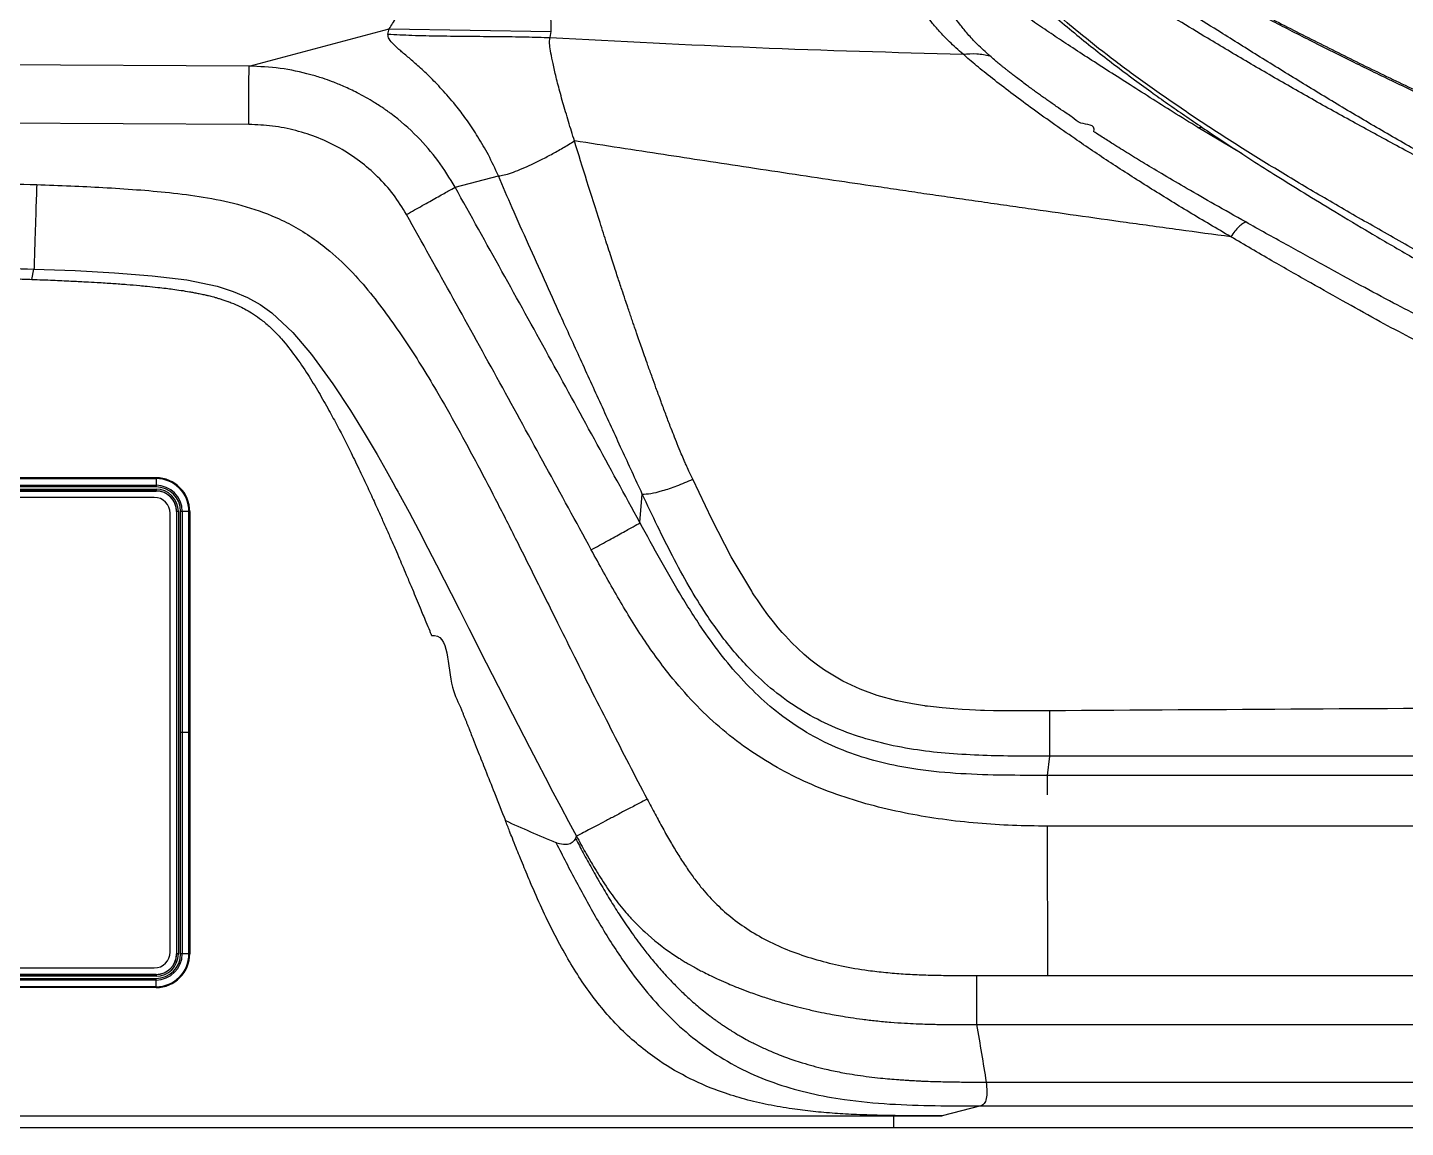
# Model space of a CAD drawing. Extents: x 832 to 912, y 781 to 934.
# Drawn here: x 885.06 to 896.81, y 797.09 to 806.48 of the extents above; entities that cross this region are included whole.
import ezdxf

# ---------------------------------------------------------------- set-up
doc = ezdxf.new("R2010")
doc.units = 0
doc.header["$MEASUREMENT"] = 0
doc.layers.add('1', color=4, linetype='Continuous')

# ---------------------------------------------------------------- blocks, each defined once
blk = doc.blocks.new('1818201-33')
at = {"layer": '1', "color": 3, "linetype": 'Continuous', "lineweight": 25}
for p, q in [((-3.522, 2.176), (-3.522, 2.097)), ((-3.522, 2.176), (3.522, 2.176)), ((-3.522, 2.17), (3.522, 2.17)), ((3.522, 2.168), (-3.522, 2.168)), ((3.522, 2.176), (3.522, 2.097)), ((-3.522, 2.111), (3.522, 2.111)), ((3.522, 2.097), (-3.522, 2.097)), ((-3.522, 2.078), (3.522, 2.078)), ((-3.522, 2.078), (-3.522, 2.062)), ((3.522, 2.063), (-3.522, 2.063)), ((-3.522, 2.062), (3.522, 2.062)), ((3.507, 2.008), (-3.507, 2.008)), ((3.522, 2.078), (3.522, 2.062)), ((-3.81, 1.887), (-3.732, 1.887)), ((-3.81, -1.887), (-3.81, 1.887)), ((-3.805, -1.887), (-3.805, 1.887)), ((-3.802, 1.887), (-3.802, -1.887)), ((-3.746, -1.887), (-3.746, 1.887)), ((-3.732, 1.887), (-3.732, -1.887)), ((-3.697, 1.887), (-3.713, 1.887)), ((-3.713, -1.888), (-3.713, 1.887)), ((-3.698, 1.887), (-3.698, -1.888)), ((-3.697, -1.888), (-3.697, 1.887)), ((3.713, 1.887), (3.697, 1.887)), ((3.697, 1.887), (3.697, -1.888)), ((3.698, -1.888), (3.698, 1.887)), ((3.713, 1.887), (3.713, -1.888)), ((3.732, -1.887), (3.732, 1.887)), ((3.81, 1.887), (3.732, 1.887)), ((3.746, 1.887), (3.746, -1.887)), ((3.802, -1.887), (3.802, 1.887)), ((3.805, 1.887), (3.805, -1.887)), ((3.81, 1.887), (3.81, -1.887)), ((-3.643, 1.872), (-3.643, -1.872)), ((3.643, -1.872), (3.643, 1.872)), ((3.81, 0), (3.732, 0)), ((-3.81, -1.887), (-3.732, -1.887)), ((-3.697, -1.888), (-3.713, -1.888)), ((3.713, -1.888), (3.697, -1.888)), ((3.81, -1.887), (3.732, -1.887)), ((-3.522, -2.063), (-3.522, -2.078)), ((-3.522, -2.063), (3.522, -2.063)), ((3.522, -2.063), (-3.522, -2.063)), ((3.522, -2.078), (-3.522, -2.078)), ((-3.522, -2.176), (-3.522, -2.097)), ((-3.522, -2.097), (3.522, -2.097)), ((3.522, -2.111), (-3.522, -2.111)), ((-3.507, -2.008), (3.507, -2.008)), ((3.522, -2.063), (3.522, -2.078)), ((3.522, -2.176), (3.522, -2.097)), ((-3.522, -2.168), (3.522, -2.168)), ((3.522, -2.17), (-3.522, -2.17)), ((3.522, -2.176), (-3.522, -2.176))]:
    blk.add_line(p, q, dxfattribs=at)
for centre, radius, start, end in [((-3.522, 1.887), 0.288, 90, 180), ((-3.522, 1.887), 0.283, 90, 180), ((-3.522, 1.887), 0.281, 90, 180), ((3.522, 1.887), 0.288, 0, 90), ((3.522, 1.887), 0.283, 0, 90), ((3.522, 1.887), 0.281, 0, 90), ((-3.522, 1.887), 0.224, 90, 180), ((-3.522, 1.887), 0.21, 90, 180), ((-3.522, 1.887), 0.191, 90, 180), ((-3.522, 1.887), 0.176, 90, 180), ((-3.522, 1.887), 0.175, 90, 180), ((-3.507, 1.872), 0.136, 90, 180), ((3.507, 1.872), 0.136, 0, 90), ((3.522, 1.887), 0.224, 0, 90), ((3.522, 1.887), 0.21, 0, 90), ((3.522, 1.887), 0.191, 0, 90), ((3.522, 1.887), 0.176, 0, 90), ((3.522, 1.887), 0.175, 0, 90), ((-3.507, -1.872), 0.136, 180, 270), ((3.507, -1.872), 0.136, 270, 0), ((-3.522, -1.887), 0.288, 180, 270), ((-3.522, -1.887), 0.283, 180, 270), ((-3.522, -1.887), 0.281, 180, 270), ((-3.522, -1.887), 0.224, 180, 270), ((-3.522, -1.887), 0.21, 180, 270), ((-3.522, -1.888), 0.191, 180, 270), ((-3.522, -1.888), 0.176, 180, 270), ((-3.522, -1.888), 0.175, 180, 270), ((3.522, -1.887), 0.21, 270, 0), ((3.522, -1.887), 0.224, 270, 0), ((3.522, -1.887), 0.281, 270, 0), ((3.522, -1.887), 0.283, 270, 0), ((3.522, -1.887), 0.288, 270, 0), ((3.522, -1.888), 0.191, 270, 0), ((3.522, -1.888), 0.176, 270, 0), ((3.522, -1.888), 0.175, 270, 0)]:
    blk.add_arc(centre, radius, start, end, dxfattribs=at)
blk = doc.blocks.new('2026 SOVEREIGN HL')
at = {"layer": '1', "color": 3, "linetype": 'Continuous', "lineweight": 25}
for p, q in [((55.217, 9.057), (56.412, 9.374)), ((56.401, 9.33), (56.412, 9.374)), ((56.412, 9.374), (57.794, 9.352)), ((57.784, 9.301), (57.794, 9.352)), ((55.217, 9.057), (46.357, 9.098)), ((55.214, 8.559), (46.355, 8.6)), ((63.311, 8.533), (63.344, 8.536)), ((63.688, 8.309), (63.311, 8.533)), ((56.974, 8.024), (57.343, 8.12)), ((53.364, 7.237), (53.382, 7.325)), ((58.55, 5.162), (58.571, 5.405)), ((62.045, 3.168), (62.025, 3.004)), ((75.013, 3.004), (62.025, 3.004)), ((62.025, 2.571), (62.027, 1.296)), ((75.013, 2.571), (62.025, 2.571)), ((61.423, 1.296), (62.027, 1.296)), ((62.027, 1.296), (75.248, 1.296)), ((61.423, 0.878), (75.757, 0.878)), ((61.504, 0.387), (76.389, 0.387)), ((61.46, 0.184), (61.128, 0.099)), ((61.46, 0.184), (76.667, 0.184)), ((40.404, 0.099), (60.715, 0.099)), ((60.715, 0.099), (61.128, 0.099)), ((60.715, 0.099), (60.715, 0))]:
    blk.add_line(p, q, dxfattribs=at)
at = {"layer": '1', "color": 4, "linetype": 'Continuous', "lineweight": 25}
for p, q in [((40.404, 0), (60.715, 0)), ((60.715, 0), (77.084, 0))]:
    blk.add_line(p, q, dxfattribs=at)
at = {"layer": '1', "color": 3, "linetype": 'Continuous', "lineweight": 25, "flags": 128}
for points in [[(53.382, 7.325), (53.733, 7.312), (54.07, 7.294), (54.391, 7.268), (54.686, 7.232), (54.944, 7.179), (55.082, 7.135), (55.204, 7.083), (55.311, 7.022), (55.41, 6.951), (55.589, 6.783), (55.749, 6.596), (55.931, 6.347), (56.083, 6.117), (56.208, 5.914), (56.309, 5.742), (56.387, 5.605), (56.444, 5.503), (56.472, 5.451), (56.489, 5.42), (56.492, 5.415), (56.492, 5.415), (56.492, 5.415), (56.492, 5.415), (56.492, 5.415), (56.492, 5.415), (56.581, 5.251), (56.664, 5.094), (56.742, 4.944), (56.815, 4.802), (56.881, 4.673), (56.941, 4.556), (57.011, 4.418), (57.092, 4.258), (57.24, 3.965), (57.341, 3.767), (57.463, 3.528), (57.608, 3.246), (57.676, 3.114), (57.742, 2.988), (57.808, 2.862), (57.875, 2.736), (57.942, 2.611), (58.01, 2.485)], [(62.044, 3.555), (61.962, 3.554), (61.882, 3.554), (61.802, 3.554), (61.723, 3.554), (61.645, 3.555), (61.567, 3.556), (61.49, 3.558), (61.457, 3.559), (61.413, 3.561), (61.361, 3.563), (61.299, 3.566), (61.228, 3.571), (61.129, 3.58), (61.055, 3.588), (61.005, 3.594), (60.987, 3.596), (60.982, 3.597), (60.98, 3.597), (60.979, 3.598), (60.978, 3.598), (60.978, 3.598), (60.978, 3.598), (60.978, 3.598), (60.978, 3.598), (60.978, 3.598), (60.978, 3.598), (60.876, 3.614), (60.803, 3.628), (60.759, 3.638), (60.747, 3.64), (60.743, 3.641), (60.742, 3.641), (60.742, 3.641), (60.742, 3.641), (60.741, 3.641), (60.741, 3.641), (60.741, 3.641), (60.741, 3.641), (60.741, 3.641), (60.741, 3.641), (60.741, 3.641), (60.741, 3.641), (60.574, 3.687), (60.43, 3.74), (60.281, 3.809), (60.126, 3.902), (60.066, 3.944), (60.008, 3.988), (59.952, 4.036), (59.897, 4.086), (59.844, 4.138), (59.792, 4.194), (59.764, 4.224), (59.73, 4.264), (59.69, 4.314), (59.643, 4.374), (59.592, 4.444), (59.553, 4.502), (59.537, 4.525), (59.523, 4.546), (59.512, 4.562), (59.504, 4.576), (59.33, 4.87), (59.165, 5.19), (59.001, 5.531)]]:
    blk.add_lwpolyline(points, dxfattribs=at)
at = {"layer": '1', "color": 3, "linetype": 'Continuous', "lineweight": 25}
for points, knots in [([(62.163, 10.397), (62.206, 10.374), (62.293, 10.328), (62.44, 10.251), (62.602, 10.167), (62.782, 10.074), (62.978, 9.969), (63.194, 9.855), (63.419, 9.733), (63.703, 9.583), (64.047, 9.404), (64.453, 9.198), (64.867, 8.994), (65.287, 8.794), (65.572, 8.665), (65.714, 8.601)], [0, 0, 0, 0, 0.0625608, 0.1250948, 0.1873824, 0.2497888, 0.3127535, 0.3763098, 0.4391245, 0.5016071, 0.6016993, 0.7016111, 0.8011801, 0.9006686, 1, 1, 1, 1]), ([(65.707, 8.587), (65.589, 8.64), (65.347, 8.75), (64.993, 8.917), (64.635, 9.091), (64.288, 9.265), (63.951, 9.437), (63.69, 9.574), (63.496, 9.676), (63.363, 9.747), (63.234, 9.816), (63.11, 9.883), (62.991, 9.946), (62.879, 10.007), (62.773, 10.065), (62.673, 10.12), (62.584, 10.168), (62.507, 10.209), (62.435, 10.249), (62.367, 10.286), (62.295, 10.325), (62.225, 10.359), (62.182, 10.385), (62.163, 10.396)], [0, 0, 0, 0, 0.082249, 0.168725, 0.250938, 0.337838, 0.421226, 0.501438, 0.538138, 0.573956, 0.608922, 0.645818, 0.681064, 0.714276, 0.751294, 0.786327, 0.81865, 0.848238, 0.87506, 0.90615, 0.934321, 0.970126, 1, 1, 1, 1]), ([(65.597, 8.067), (65.47, 8.132), (65.216, 8.265), (64.839, 8.468), (64.465, 8.673), (64.098, 8.88), (63.739, 9.089), (63.419, 9.279), (63.14, 9.448), (62.903, 9.593), (62.684, 9.729), (62.485, 9.852), (62.308, 9.963), (62.152, 10.062), (62.013, 10.152), (61.933, 10.205), (61.893, 10.232)], [0, 0, 0, 0, 0.082589, 0.165416, 0.24837, 0.331192, 0.414034, 0.497446, 0.560621, 0.623393, 0.686188, 0.749611, 0.812567, 0.875073, 0.937549, 1, 1, 1, 1]), ([(65.613, 8.097), (65.49, 8.164), (65.244, 8.298), (64.879, 8.507), (64.519, 8.719), (64.165, 8.934), (63.817, 9.149), (63.506, 9.344), (63.232, 9.517), (62.997, 9.664), (62.777, 9.801), (62.576, 9.923), (62.395, 10.03), (62.235, 10.124), (62.091, 10.205), (62.008, 10.254), (61.966, 10.278)], [0, 0, 0, 0, 0.082411, 0.164951, 0.247638, 0.330248, 0.412935, 0.496232, 0.559503, 0.622548, 0.685579, 0.749219, 0.81255, 0.875197, 0.937632, 1, 1, 1, 1]), ([(61.307, 9.159), (61.266, 9.195), (61.186, 9.268), (61.103, 9.354), (61.038, 9.431), (60.985, 9.501), (60.94, 9.568), (60.9, 9.632), (60.843, 9.731), (60.772, 9.863), (60.715, 9.975), (60.686, 10.031)], [0, 0, 0, 0, 0.083078, 0.165003, 0.245567, 0.325705, 0.405381, 0.484745, 0.563942, 0.78244, 1, 1, 1, 1]), ([(61.536, 9.144), (61.499, 9.178), (61.424, 9.246), (61.346, 9.331), (61.283, 9.409), (61.232, 9.48), (61.188, 9.549), (61.149, 9.615), (61.119, 9.67), (61.095, 9.714), (61.078, 9.748), (61.061, 9.781), (61.045, 9.813), (61.03, 9.843), (61.016, 9.872), (61.002, 9.901), (60.987, 9.932), (60.972, 9.963), (60.959, 9.991), (60.947, 10.017), (60.939, 10.032), (60.936, 10.04)], [0, 0, 0, 0, 0.077792, 0.156651, 0.2359, 0.315734, 0.395691, 0.475678, 0.55603, 0.597399, 0.638861, 0.680416, 0.722046, 0.758409, 0.793098, 0.827714, 0.868759, 0.907888, 0.942513, 0.973207, 1, 1, 1, 1]), ([(63.311, 8.533), (63.24, 8.577), (63.101, 8.663), (62.9, 8.79), (62.711, 8.911), (62.53, 9.026), (62.361, 9.135), (62.202, 9.238), (62.053, 9.337), (61.937, 9.417), (61.846, 9.481), (61.777, 9.531), (61.712, 9.581), (61.635, 9.641), (61.579, 9.687), (61.54, 9.72), (61.528, 9.73), (61.517, 9.74), (61.505, 9.75), (61.493, 9.76), (61.482, 9.771), (61.47, 9.781), (61.457, 9.793), (61.438, 9.811), (61.411, 9.836), (61.383, 9.863), (61.351, 9.895), (61.317, 9.929), (61.271, 9.98), (61.22, 10.037), (61.185, 10.081), (61.169, 10.101)], [0, 0, 0, 0, 0.059988, 0.11745, 0.177038, 0.234308, 0.294045, 0.355756, 0.416688, 0.480367, 0.514932, 0.550447, 0.586921, 0.621937, 0.683827, 0.691326, 0.698937, 0.70666, 0.714496, 0.722445, 0.730507, 0.738681, 0.74649, 0.760173, 0.779742, 0.805113, 0.824849, 0.857718, 0.888937, 0.948132, 1, 1, 1, 1]), ([(65.482, 7.312), (65.347, 7.387), (65.076, 7.538), (64.68, 7.763), (64.292, 7.988), (63.917, 8.213), (63.554, 8.44), (63.206, 8.669), (62.876, 8.898), (62.568, 9.125), (62.311, 9.329), (62.098, 9.509), (61.925, 9.666), (61.769, 9.819), (61.683, 9.911), (61.641, 9.957)], [0, 0, 0, 0, 0.0833889, 0.1665456, 0.2492666, 0.3318627, 0.4146546, 0.498053, 0.5819116, 0.6657286, 0.7489375, 0.811246, 0.8737596, 0.9368686, 1, 1, 1, 1]), ([(61.661, 9.887), (61.704, 9.843), (61.79, 9.754), (61.944, 9.609), (62.107, 9.465), (62.271, 9.327), (62.433, 9.197), (62.597, 9.069), (62.761, 8.947), (62.92, 8.83), (63.07, 8.724), (63.216, 8.623), (63.38, 8.511), (63.565, 8.388), (63.771, 8.254), (63.988, 8.116), (64.224, 7.97), (64.488, 7.809), (64.788, 7.63), (65.114, 7.439), (65.344, 7.308), (65.459, 7.241)], [0, 0, 0, 0, 0.062571, 0.126488, 0.185383, 0.239622, 0.289432, 0.334927, 0.383866, 0.426381, 0.463258, 0.499935, 0.537242, 0.584649, 0.632982, 0.682306, 0.733894, 0.791747, 0.856308, 0.927788, 1, 1, 1, 1]), ([(56.412, 9.374), (56.421, 9.39), (56.441, 9.421), (56.472, 9.469), (56.49, 9.516), (56.496, 9.563), (56.489, 9.611), (56.475, 9.643), (56.468, 9.659)], [0, 0, 0, 0, 0.166321, 0.333732, 0.499201, 0.666506, 0.831732, 1, 1, 1, 1]), ([(57.794, 9.352), (57.795, 9.389), (57.797, 9.463), (57.756, 9.565), (57.716, 9.631), (57.696, 9.664)], [0, 0, 0, 0, 0.332643, 0.666226, 1, 1, 1, 1]), ([(57.343, 8.12), (57.316, 8.181), (57.262, 8.298), (57.171, 8.453), (57.081, 8.59), (56.982, 8.721), (56.875, 8.846), (56.766, 8.96), (56.666, 9.053), (56.579, 9.129), (56.507, 9.189), (56.445, 9.244), (56.406, 9.291), (56.402, 9.317), (56.401, 9.33)], [0, 0, 0, 0, 0.073063, 0.141463, 0.206536, 0.269529, 0.351937, 0.433872, 0.515867, 0.59777, 0.679221, 0.759981, 0.879961, 1, 1, 1, 1]), ([(56.401, 9.33), (56.469, 9.327), (56.616, 9.319), (56.846, 9.315), (57.092, 9.312), (57.338, 9.31), (57.569, 9.308), (57.716, 9.303), (57.784, 9.301)], [0, 0, 0, 0, 0.148105, 0.318442, 0.499937, 0.681455, 0.851852, 1, 1, 1, 1]), ([(57.992, 8.419), (57.975, 8.474), (57.94, 8.588), (57.892, 8.751), (57.851, 8.9), (57.82, 9.029), (57.798, 9.131), (57.784, 9.21), (57.778, 9.267), (57.782, 9.29), (57.784, 9.301)], [0, 0, 0, 0, 0.108406, 0.221556, 0.340851, 0.461431, 0.58582, 0.711778, 0.847375, 1, 1, 1, 1]), ([(57.784, 9.301), (58.37, 9.27), (59.544, 9.209), (60.718, 9.175), (61.307, 9.159)], [0, 0, 0, 0, 0.499218, 1, 1, 1, 1]), ([(55.214, 8.559), (55.215, 8.59), (55.215, 8.652), (55.215, 8.741), (55.216, 8.824), (55.216, 8.898), (55.216, 8.961), (55.216, 9.01), (55.217, 9.044), (55.217, 9.053), (55.217, 9.057)], [0, 0, 0, 0, 0.125006, 0.250007, 0.375003, 0.5, 0.624998, 0.749993, 0.874993, 1, 1, 1, 1]), ([(56.974, 8.024), (56.928, 8.101), (56.834, 8.255), (56.649, 8.466), (56.499, 8.598), (56.406, 8.666), (56.386, 8.68), (56.362, 8.697), (56.327, 8.721), (56.253, 8.768), (56.152, 8.825), (56.031, 8.882), (55.933, 8.922), (55.839, 8.956), (55.692, 9), (55.483, 9.044), (55.305, 9.053), (55.217, 9.057)], [0, 0, 0, 0, 0.125963, 0.251889, 0.393174, 0.405332, 0.413573, 0.427544, 0.447237, 0.472643, 0.551531, 0.609897, 0.659518, 0.700432, 0.750538, 0.87543, 1, 1, 1, 1]), ([(61.307, 9.159), (61.346, 9.162), (61.425, 9.169), (61.499, 9.152), (61.536, 9.144)], [0, 0, 0, 0, 0.4999973, 1, 1, 1, 1]), ([(63.591, 7.601), (63.472, 7.67), (63.235, 7.81), (62.893, 8.021), (62.565, 8.231), (62.291, 8.416), (62.065, 8.574), (61.882, 8.705), (61.711, 8.832), (61.556, 8.952), (61.417, 9.064), (61.344, 9.127), (61.307, 9.159)], [0, 0, 0, 0, 0.125674, 0.250898, 0.375104, 0.499174, 0.581812, 0.665187, 0.747904, 0.83192, 0.915668, 1, 1, 1, 1]), ([(63.718, 7.727), (63.629, 7.777), (63.461, 7.872), (63.228, 8.005), (63.03, 8.122), (62.863, 8.221), (62.718, 8.31), (62.598, 8.385), (62.507, 8.444), (62.455, 8.477), (62.432, 8.492), (62.426, 8.496), (62.424, 8.497), (62.424, 8.497), (62.424, 8.497), (62.424, 8.497), (62.424, 8.497), (62.424, 8.497), (62.439, 8.566), (62.307, 8.549), (62.25, 8.616), (62.183, 8.657), (62.133, 8.693), (62.084, 8.726), (62.048, 8.752), (62.012, 8.777), (61.977, 8.802), (61.942, 8.827), (61.911, 8.849), (61.88, 8.872), (61.845, 8.898), (61.805, 8.928), (61.766, 8.957), (61.731, 8.984), (61.701, 9.008), (61.68, 9.024), (61.666, 9.036), (61.652, 9.046), (61.632, 9.063), (61.605, 9.085), (61.571, 9.114), (61.549, 9.133), (61.536, 9.144)], [0, 0, 0, 0, 0.098923, 0.187338, 0.263852, 0.32936, 0.385042, 0.440237, 0.479079, 0.502132, 0.507886, 0.509326, 0.509685, 0.509776, 0.509798, 0.509804, 0.509805, 0.509806, 0.509806, 0.55962, 0.593295, 0.614043, 0.648947, 0.667089, 0.685123, 0.703101, 0.72106, 0.739043, 0.757067, 0.770831, 0.790162, 0.815051, 0.839066, 0.859377, 0.879529, 0.896391, 0.900522, 0.909374, 0.923266, 0.943228, 0.968776, 1, 1, 1, 1]), ([(56.559, 7.791), (56.524, 7.849), (56.453, 7.964), (56.316, 8.116), (56.163, 8.249), (55.992, 8.361), (55.809, 8.448), (55.616, 8.511), (55.417, 8.55), (55.282, 8.556), (55.214, 8.559)], [0, 0, 0, 0, 0.1253357, 0.2504775, 0.3755735, 0.5006302, 0.6255398, 0.7503719, 0.8752049, 1, 1, 1, 1]), ([(57.343, 8.12), (57.358, 8.122), (57.39, 8.126), (57.453, 8.146), (57.526, 8.173), (57.609, 8.21), (57.699, 8.253), (57.794, 8.303), (57.891, 8.357), (57.959, 8.398), (57.992, 8.419)], [0, 0, 0, 0, 0.120115, 0.244162, 0.371177, 0.499795, 0.628462, 0.755603, 0.879801, 1, 1, 1, 1]), ([(59.001, 5.531), (58.99, 5.554), (58.971, 5.595), (58.947, 5.649), (58.925, 5.699), (58.9, 5.758), (58.87, 5.831), (58.839, 5.908), (58.806, 5.993), (58.77, 6.088), (58.736, 6.179), (58.709, 6.254), (58.683, 6.324), (58.654, 6.406), (58.621, 6.497), (58.592, 6.58), (58.567, 6.651), (58.548, 6.704), (58.533, 6.748), (58.521, 6.783), (58.508, 6.821), (58.494, 6.862), (58.479, 6.906), (58.463, 6.952), (58.445, 7.005), (58.423, 7.071), (58.394, 7.158), (58.365, 7.244), (58.339, 7.325), (58.316, 7.393), (58.292, 7.468), (58.266, 7.548), (58.239, 7.633), (58.182, 7.811), (58.098, 8.076), (58.027, 8.305), (57.992, 8.419)], [0, 0, 0, 0, 0.024142, 0.042562, 0.055244, 0.07493, 0.103311, 0.129256, 0.154166, 0.189367, 0.224987, 0.246913, 0.265445, 0.295502, 0.329944, 0.357994, 0.380276, 0.40166, 0.412764, 0.424798, 0.437767, 0.451667, 0.4665, 0.482268, 0.498968, 0.520751, 0.550492, 0.588188, 0.610021, 0.633848, 0.659677, 0.687511, 0.717354, 0.749212, 0.87462, 1, 1, 1, 1]), ([(63.591, 7.601), (63.444, 7.62), (63.147, 7.66), (62.708, 7.721), (62.278, 7.781), (61.93, 7.831), (61.651, 7.871), (61.438, 7.901), (61.228, 7.932), (61.023, 7.961), (60.818, 7.992), (60.559, 8.03), (60.244, 8.076), (59.868, 8.132), (59.486, 8.19), (59.112, 8.247), (58.746, 8.303), (58.374, 8.36), (58.121, 8.399), (57.992, 8.419)], [0, 0, 0, 0, 0.078472, 0.159158, 0.235458, 0.308498, 0.346039, 0.384875, 0.422662, 0.458243, 0.49491, 0.532651, 0.596769, 0.663985, 0.734277, 0.801099, 0.864417, 0.930725, 1, 1, 1, 1]), ([(58.571, 5.405), (58.513, 5.531), (58.395, 5.786), (58.22, 6.169), (58.045, 6.552), (57.884, 6.906), (57.736, 7.233), (57.598, 7.54), (57.466, 7.836), (57.382, 8.03), (57.343, 8.12)], [0, 0, 0, 0, 0.138409, 0.28079, 0.42192, 0.559518, 0.672103, 0.783376, 0.89919, 1, 1, 1, 1]), ([(50.641, 8.078), (50.787, 8.078), (51.088, 8.078), (51.548, 8.076), (52.021, 8.072), (52.494, 8.067), (52.956, 8.059), (53.258, 8.05), (53.405, 8.046)], [0, 0, 0, 0, 0.158666, 0.326602, 0.4991, 0.671764, 0.840249, 1, 1, 1, 1]), ([(53.405, 8.046), (53.404, 8.005), (53.401, 7.924), (53.397, 7.806), (53.394, 7.694), (53.39, 7.592), (53.387, 7.501), (53.385, 7.424), (53.383, 7.363), (53.382, 7.337), (53.382, 7.325)], [0, 0, 0, 0, 0.125002, 0.250003, 0.375002, 0.500001, 0.624998, 0.749998, 0.874997, 1, 1, 1, 1]), ([(53.405, 8.046), (53.502, 8.042), (53.69, 8.036), (53.974, 8.022), (54.255, 8.004), (54.541, 7.979), (54.829, 7.942), (55.123, 7.883), (55.374, 7.801), (55.578, 7.705), (55.735, 7.61), (55.905, 7.483), (56.08, 7.321), (56.252, 7.124), (56.407, 6.92), (56.549, 6.715), (56.685, 6.503), (56.834, 6.256), (56.996, 5.97), (57.169, 5.649), (57.34, 5.321), (57.503, 4.999), (57.676, 4.652), (57.837, 4.328), (57.999, 4.004), (58.145, 3.711), (58.3, 3.406), (58.455, 3.102), (58.56, 2.902), (58.612, 2.802)], [0, 0, 0, 0, 0.036082, 0.070337, 0.106156, 0.141029, 0.17725, 0.214494, 0.252686, 0.275604, 0.298421, 0.321123, 0.354622, 0.387184, 0.418679, 0.45, 0.480463, 0.512408, 0.55744, 0.603104, 0.648579, 0.695429, 0.737616, 0.793515, 0.830365, 0.872716, 0.915702, 0.957964, 1, 1, 1, 1]), ([(56.559, 7.791), (56.605, 7.817), (56.697, 7.868), (56.82, 7.937), (56.92, 7.993), (56.956, 8.014), (56.974, 8.024)], [0, 0, 0, 0, 0.250002, 0.5, 0.749998, 1, 1, 1, 1]), ([(58.551, 5.161), (58.292, 5.636), (57.77, 6.593), (57.241, 7.545), (56.974, 8.024)], [0, 0, 0, 0, 0.496959, 1, 1, 1, 1]), ([(58.136, 4.93), (57.876, 5.405), (57.355, 6.361), (56.826, 7.313), (56.559, 7.791)], [0, 0, 0, 0, 0.497375, 1, 1, 1, 1]), ([(63.718, 7.727), (63.709, 7.723), (63.692, 7.715), (63.66, 7.687), (63.626, 7.649), (63.602, 7.617), (63.591, 7.601)], [0, 0, 0, 0, 0.2499978, 0.4999995, 0.7499997, 1, 1, 1, 1]), ([(65.452, 6.796), (65.377, 6.833), (65.218, 6.91), (64.967, 7.041), (64.689, 7.19), (64.384, 7.357), (64.056, 7.538), (63.833, 7.662), (63.718, 7.727)], [0, 0, 0, 0, 0.1254604, 0.2654274, 0.4265945, 0.6034975, 0.7950152, 1, 1, 1, 1]), ([(65.348, 6.626), (65.271, 6.665), (65.109, 6.745), (64.853, 6.882), (64.572, 7.038), (64.264, 7.212), (63.932, 7.401), (63.707, 7.533), (63.591, 7.601)], [0, 0, 0, 0, 0.126817, 0.26726, 0.428225, 0.60449, 0.795303, 1, 1, 1, 1]), ([(50.641, 7.354), (50.786, 7.354), (51.086, 7.354), (51.544, 7.352), (52.014, 7.349), (52.483, 7.344), (52.939, 7.337), (53.237, 7.329), (53.382, 7.325)], [0, 0, 0, 0, 0.159276, 0.327907, 0.500909, 0.673658, 0.841605, 1, 1, 1, 1]), ([(50.641, 7.273), (50.641, 7.273), (50.641, 7.273), (50.641, 7.273), (50.641, 7.273), (50.641, 7.273), (50.641, 7.273), (50.642, 7.273), (51.088, 7.273), (51.762, 7.27), (52.603, 7.258), (53.042, 7.248), (53.276, 7.24), (53.342, 7.238), (53.364, 7.237)], [0, 0, 0, 0, 0, 0.000001, 0.000003, 0.000013, 0.000053, 0.000213, 0.000851, 0.49144, 0.742492, 0.927149, 0.975926, 1, 1, 1, 1]), ([(53.364, 7.237), (53.424, 7.235), (53.535, 7.231), (53.688, 7.224), (53.813, 7.217), (53.911, 7.212), (53.988, 7.207), (54.072, 7.202), (54.171, 7.194), (54.268, 7.186), (54.356, 7.178), (54.431, 7.17), (54.504, 7.162), (54.57, 7.153), (54.637, 7.144), (54.696, 7.134), (54.744, 7.125), (54.782, 7.118), (54.816, 7.111), (54.845, 7.104), (54.868, 7.099), (54.892, 7.093), (54.916, 7.087), (54.942, 7.079), (54.971, 7.071), (55.002, 7.061), (55.024, 7.053), (55.038, 7.048), (55.048, 7.044), (55.083, 7.031), (55.133, 7.009), (55.196, 6.977), (55.258, 6.94), (55.327, 6.89), (55.393, 6.834), (55.448, 6.778), (55.522, 6.698), (55.612, 6.583), (55.717, 6.429), (55.811, 6.274), (55.895, 6.126), (55.988, 5.954), (56.075, 5.782), (56.16, 5.607), (56.228, 5.463), (56.277, 5.355), (56.313, 5.278), (56.335, 5.229), (56.356, 5.18), (56.378, 5.131), (56.4, 5.082), (56.421, 5.033), (56.443, 4.984), (56.469, 4.924), (56.498, 4.856), (56.532, 4.776), (56.569, 4.689), (56.618, 4.573), (56.67, 4.447), (56.719, 4.329), (56.75, 4.255), (56.765, 4.218), (56.77, 4.206), (56.771, 4.202), (56.772, 4.2), (56.772, 4.2), (56.772, 4.199), (56.772, 4.199), (56.772, 4.199), (56.772, 4.199), (56.772, 4.199), (56.772, 4.199), (56.928, 4.217), (56.898, 3.804), (57.007, 3.619), (57.039, 3.537), (57.049, 3.511), (57.06, 3.486), (57.07, 3.46), (57.08, 3.435), (57.087, 3.417), (57.092, 3.403), (57.1, 3.385), (57.115, 3.346), (57.14, 3.282), (57.18, 3.181), (57.238, 3.036), (57.315, 2.842), (57.372, 2.698), (57.403, 2.619)], [0, 0, 0, 0, 0.026464, 0.048808, 0.067152, 0.081438, 0.091548, 0.10111, 0.11857, 0.1348, 0.143945, 0.157419, 0.167746, 0.176253, 0.186716, 0.197392, 0.202574, 0.208274, 0.214487, 0.217544, 0.221572, 0.224735, 0.228315, 0.232311, 0.236722, 0.241547, 0.246785, 0.246948, 0.24813, 0.251328, 0.263273, 0.272024, 0.282637, 0.295121, 0.309486, 0.320683, 0.329681, 0.357618, 0.385143, 0.411671, 0.437743, 0.460483, 0.497966, 0.523334, 0.546372, 0.568207, 0.57609, 0.583974, 0.591859, 0.599746, 0.607634, 0.615524, 0.623417, 0.631439, 0.64458, 0.656186, 0.670066, 0.686221, 0.711629, 0.730567, 0.743036, 0.746843, 0.74827, 0.748736, 0.748911, 0.748981, 0.749011, 0.749024, 0.74903, 0.749032, 0.749033, 0.749034, 0.749034, 0.819387, 0.850343, 0.854397, 0.85845, 0.862504, 0.866558, 0.870611, 0.874665, 0.874941, 0.877181, 0.883464, 0.893515, 0.907333, 0.931597, 0.962501, 1, 1, 1, 1]), ([(58.571, 5.405), (58.593, 5.405), (58.636, 5.406), (58.741, 5.432), (58.865, 5.473), (58.955, 5.512), (59.001, 5.531)], [0, 0, 0, 0, 0.2500003, 0.5000005, 0.7499972, 1, 1, 1, 1]), ([(62.045, 3.168), (61.95, 3.168), (61.76, 3.168), (61.475, 3.173), (61.194, 3.188), (60.916, 3.218), (60.645, 3.268), (60.379, 3.344), (60.124, 3.447), (59.883, 3.582), (59.661, 3.746), (59.482, 3.915), (59.339, 4.076), (59.223, 4.224), (59.098, 4.404), (58.965, 4.622), (58.829, 4.873), (58.697, 5.137), (58.614, 5.313), (58.571, 5.405)], [0, 0, 0, 0, 0.06299, 0.125658, 0.189318, 0.24958, 0.311533, 0.371952, 0.43307, 0.493586, 0.554522, 0.615942, 0.656571, 0.698057, 0.740577, 0.802261, 0.868076, 0.931631, 1, 1, 1, 1]), ([(58.136, 4.93), (58.183, 4.955), (58.276, 5.007), (58.4, 5.075), (58.499, 5.13), (58.534, 5.15), (58.552, 5.159)], [0, 0, 0, 0, 0.256137, 0.507318, 0.755207, 1, 1, 1, 1]), ([(62.025, 3.004), (61.902, 3.004), (61.656, 3.004), (61.288, 3.015), (60.951, 3.046), (60.647, 3.101), (60.38, 3.177), (60.123, 3.284), (59.881, 3.422), (59.659, 3.589), (59.458, 3.78), (59.275, 3.989), (59.092, 4.236), (58.91, 4.52), (58.727, 4.839), (58.61, 5.053), (58.551, 5.161)], [0, 0, 0, 0, 0.083193, 0.166351, 0.24965, 0.312423, 0.37521, 0.437862, 0.500508, 0.563207, 0.625875, 0.688588, 0.751352, 0.834287, 0.916969, 1, 1, 1, 1]), ([(62.025, 2.571), (61.926, 2.572), (61.729, 2.575), (61.43, 2.594), (61.134, 2.626), (60.84, 2.675), (60.55, 2.74), (60.262, 2.826), (59.984, 2.935), (59.716, 3.07), (59.463, 3.229), (59.226, 3.414), (59.006, 3.624), (58.827, 3.83), (58.682, 4.022), (58.563, 4.194), (58.452, 4.371), (58.344, 4.554), (58.24, 4.739), (58.17, 4.866), (58.136, 4.93)], [0, 0, 0, 0, 0.060831, 0.121931, 0.184412, 0.244484, 0.305968, 0.367457, 0.429911, 0.490371, 0.552208, 0.613895, 0.675531, 0.739717, 0.781813, 0.824411, 0.868641, 0.91081, 0.955444, 1, 1, 1, 1]), ([(70.527, 3.584), (69.164, 3.584), (66.336, 3.584), (63.509, 3.565), (62.044, 3.555)], [0, 0, 0, 0, 0.482028, 1, 1, 1, 1]), ([(62.044, 3.555), (62.044, 3.515), (62.044, 3.437), (62.044, 3.329), (62.044, 3.235), (62.045, 3.19), (62.045, 3.168)], [0, 0, 0, 0, 0.2500043, 0.4999998, 0.7500008, 1, 1, 1, 1]), ([(70.525, 3.161), (69.163, 3.163), (66.336, 3.168), (63.509, 3.168), (62.045, 3.168)], [0, 0, 0, 0, 0.482077, 1, 1, 1, 1]), ([(62.025, 3.004), (62.025, 2.98), (62.025, 2.935), (62.025, 2.868), (62.025, 2.837)], [0, 0, 0, 0, 0.541392, 1, 1, 1, 1]), ([(58.612, 2.802), (58.581, 2.785), (58.518, 2.752), (58.425, 2.704), (58.337, 2.657), (58.254, 2.613), (58.178, 2.573), (58.111, 2.538), (58.053, 2.508), (58.024, 2.493), (58.01, 2.485)], [0, 0, 0, 0, 0.125004, 0.250001, 0.375, 0.500001, 0.624999, 0.749999, 0.874999, 1, 1, 1, 1]), ([(58.612, 2.802), (58.635, 2.759), (58.679, 2.676), (58.745, 2.554), (58.809, 2.44), (58.873, 2.333), (58.937, 2.233), (59.002, 2.14), (59.083, 2.034), (59.188, 1.916), (59.326, 1.792), (59.483, 1.679), (59.661, 1.579), (59.855, 1.495), (60.06, 1.428), (60.275, 1.375), (60.472, 1.342), (60.647, 1.322), (60.799, 1.309), (60.951, 1.302), (61.103, 1.298), (61.259, 1.296), (61.366, 1.296), (61.423, 1.296)], [0, 0, 0, 0, 0.042273, 0.082157, 0.120722, 0.156513, 0.190935, 0.223792, 0.254856, 0.307635, 0.360815, 0.416831, 0.475948, 0.537602, 0.600919, 0.663909, 0.730679, 0.774302, 0.818086, 0.863464, 0.906947, 0.950182, 1, 1, 1, 1]), ([(61.128, 0.099), (61.084, 0.099), (61.001, 0.099), (60.878, 0.099), (60.757, 0.1), (60.636, 0.102), (60.516, 0.105), (60.376, 0.11), (60.213, 0.119), (60.03, 0.135), (59.84, 0.158), (59.646, 0.192), (59.447, 0.238), (59.223, 0.307), (58.976, 0.41), (58.744, 0.545), (58.557, 0.684), (58.407, 0.818), (58.27, 0.963), (58.144, 1.12), (58.028, 1.286), (57.918, 1.467), (57.812, 1.663), (57.712, 1.872), (57.639, 2.038), (57.587, 2.16), (57.556, 2.237), (57.525, 2.313), (57.493, 2.39), (57.465, 2.461), (57.435, 2.538), (57.415, 2.589), (57.403, 2.619)], [0, 0, 0, 0, 0.026563, 0.049825, 0.074009, 0.099263, 0.122406, 0.146328, 0.183551, 0.220694, 0.256647, 0.298418, 0.339145, 0.379269, 0.439404, 0.500005, 0.540302, 0.580389, 0.620768, 0.660925, 0.701663, 0.743424, 0.789556, 0.83633, 0.883917, 0.899655, 0.916384, 0.934104, 0.949576, 0.966968, 0.980062, 1, 1, 1, 1]), ([(57.403, 2.619), (57.473, 2.587), (57.615, 2.523), (57.761, 2.462), (57.834, 2.431)], [0, 0, 0, 0, 0.499792, 1, 1, 1, 1]), ([(58.001, 2.466), (58.002, 2.469), (58.006, 2.476), (58.009, 2.482), (58.01, 2.485)], [0, 0, 0, 0, 0.500203, 1, 1, 1, 1]), ([(58.01, 2.485), (58.035, 2.439), (58.079, 2.358), (58.139, 2.254), (58.181, 2.184), (58.22, 2.122), (58.261, 2.059), (58.311, 1.986), (58.364, 1.916), (58.415, 1.853), (58.471, 1.788), (58.529, 1.728), (58.645, 1.616), (58.764, 1.523), (58.875, 1.45), (58.913, 1.426), (58.957, 1.4), (59.02, 1.363), (59.091, 1.326), (59.161, 1.291), (59.228, 1.26), (59.297, 1.229), (59.358, 1.204), (59.421, 1.179), (59.503, 1.148), (59.607, 1.112), (59.713, 1.079), (59.807, 1.052), (59.899, 1.028), (59.996, 1.004), (60.095, 0.983), (60.184, 0.965), (60.266, 0.951), (60.353, 0.937), (60.453, 0.923), (60.568, 0.909), (60.688, 0.898), (60.802, 0.89), (60.923, 0.884), (61.025, 0.881), (61.113, 0.879), (61.172, 0.879), (61.237, 0.878), (61.307, 0.878), (61.371, 0.878), (61.409, 0.878), (61.423, 0.878)], [0, 0, 0, 0, 0.0391478, 0.0684174, 0.0888715, 0.1003615, 0.1228737, 0.1452858, 0.1663062, 0.188615, 0.2067603, 0.2309834, 0.2518718, 0.3292903, 0.3446274, 0.3526682, 0.3631995, 0.3831124, 0.4075629, 0.4235196, 0.4419723, 0.4629281, 0.4799741, 0.4910465, 0.5134229, 0.5454902, 0.5728579, 0.5960695, 0.6182164, 0.6435264, 0.6703456, 0.6933526, 0.7110215, 0.7327844, 0.7582364, 0.7865726, 0.8184712, 0.8476384, 0.8721385, 0.9084435, 0.9233402, 0.9371093, 0.9526162, 0.9714581, 0.9893151, 1, 1, 1, 1]), ([(58.001, 2.466), (57.993, 2.453), (57.975, 2.427), (57.929, 2.411), (57.882, 2.414), (57.848, 2.425), (57.838, 2.429), (57.835, 2.43), (57.834, 2.43), (57.834, 2.431), (57.834, 2.431)], [0, 0, 0, 0, 0.238271, 0.502895, 0.851733, 0.960214, 0.988624, 0.996437, 0.998747, 1, 1, 1, 1]), ([(57.834, 2.431), (57.892, 2.318), (58.007, 2.092), (58.191, 1.759), (58.376, 1.461), (58.566, 1.203), (58.756, 0.985), (58.968, 0.787), (59.202, 0.616), (59.455, 0.474), (59.725, 0.365), (60.006, 0.287), (60.326, 0.229), (60.682, 0.196), (61.071, 0.184), (61.33, 0.184), (61.46, 0.184)], [0, 0, 0, 0, 0.082158, 0.164232, 0.246705, 0.309045, 0.371598, 0.434126, 0.496567, 0.558986, 0.621566, 0.684479, 0.747713, 0.832065, 0.915685, 1, 1, 1, 1]), ([(58.001, 2.466), (58.023, 2.425), (58.069, 2.339), (58.142, 2.205), (58.221, 2.066), (58.302, 1.931), (58.385, 1.8), (58.474, 1.668), (58.562, 1.548), (58.648, 1.44), (58.73, 1.343), (58.818, 1.247), (58.906, 1.159), (58.979, 1.091), (59.041, 1.037), (59.094, 0.994), (59.137, 0.96), (59.169, 0.936), (59.19, 0.92), (59.211, 0.906), (59.236, 0.888), (59.265, 0.868), (59.298, 0.846), (59.336, 0.822), (59.375, 0.798), (59.421, 0.771), (59.481, 0.738), (59.559, 0.698), (59.643, 0.66), (59.721, 0.627), (59.792, 0.599), (59.864, 0.574), (59.942, 0.549), (60.029, 0.524), (60.112, 0.503), (60.207, 0.481), (60.302, 0.463), (60.441, 0.44), (60.589, 0.422), (60.722, 0.41), (60.801, 0.405), (60.84, 0.402), (60.875, 0.4), (60.905, 0.399), (60.931, 0.397), (60.996, 0.394), (61.095, 0.391), (61.23, 0.388), (61.364, 0.387), (61.456, 0.387), (61.504, 0.387)], [0, 0, 0, 0, 0.0316618, 0.0667043, 0.1050136, 0.1409381, 0.1742204, 0.2105797, 0.2501096, 0.2755384, 0.3051741, 0.3371551, 0.364376, 0.3901759, 0.4055476, 0.4209292, 0.4363198, 0.4436512, 0.4483136, 0.4540982, 0.461006, 0.4690364, 0.4781925, 0.4884731, 0.4998801, 0.5091355, 0.5247269, 0.5466574, 0.5696657, 0.5872985, 0.6046856, 0.6218348, 0.6392411, 0.6612211, 0.6832235, 0.6977959, 0.7277639, 0.7493951, 0.7943367, 0.8301432, 0.8400637, 0.8489799, 0.8568947, 0.8638094, 0.8697249, 0.8746423, 0.9084486, 0.9371415, 0.967358, 1, 1, 1, 1]), ([(61.423, 1.296), (61.423, 1.26), (61.423, 1.188), (61.423, 1.081), (61.423, 0.975), (61.423, 0.911), (61.423, 0.878)], [0, 0, 0, 0, 0.240382, 0.488299, 0.742091, 1, 1, 1, 1]), ([(61.423, 0.878), (61.437, 0.795), (61.465, 0.63), (61.491, 0.468), (61.504, 0.387)], [0, 0, 0, 0, 0.5003135, 1, 1, 1, 1]), ([(61.504, 0.387), (61.507, 0.36), (61.513, 0.305), (61.507, 0.243), (61.49, 0.199), (61.47, 0.189), (61.46, 0.184)], [0, 0, 0, 0, 0.247996, 0.49792, 0.748994, 1, 1, 1, 1])]:
    blk.add_open_spline(points, degree=3, knots=knots, dxfattribs=at)
at = {"layer": '1', "color": 1}
blk.add_blockref('1818201-33', (50.901, 3.369), dxfattribs=at)

msp = doc.modelspace()

# ---------------------------------------------------------------- block references
at = {"layer": '1'}
msp.add_blockref('2026 SOVEREIGN HL', (831.729, 797.095), dxfattribs=at)

doc.saveas('drawing.dxf')
